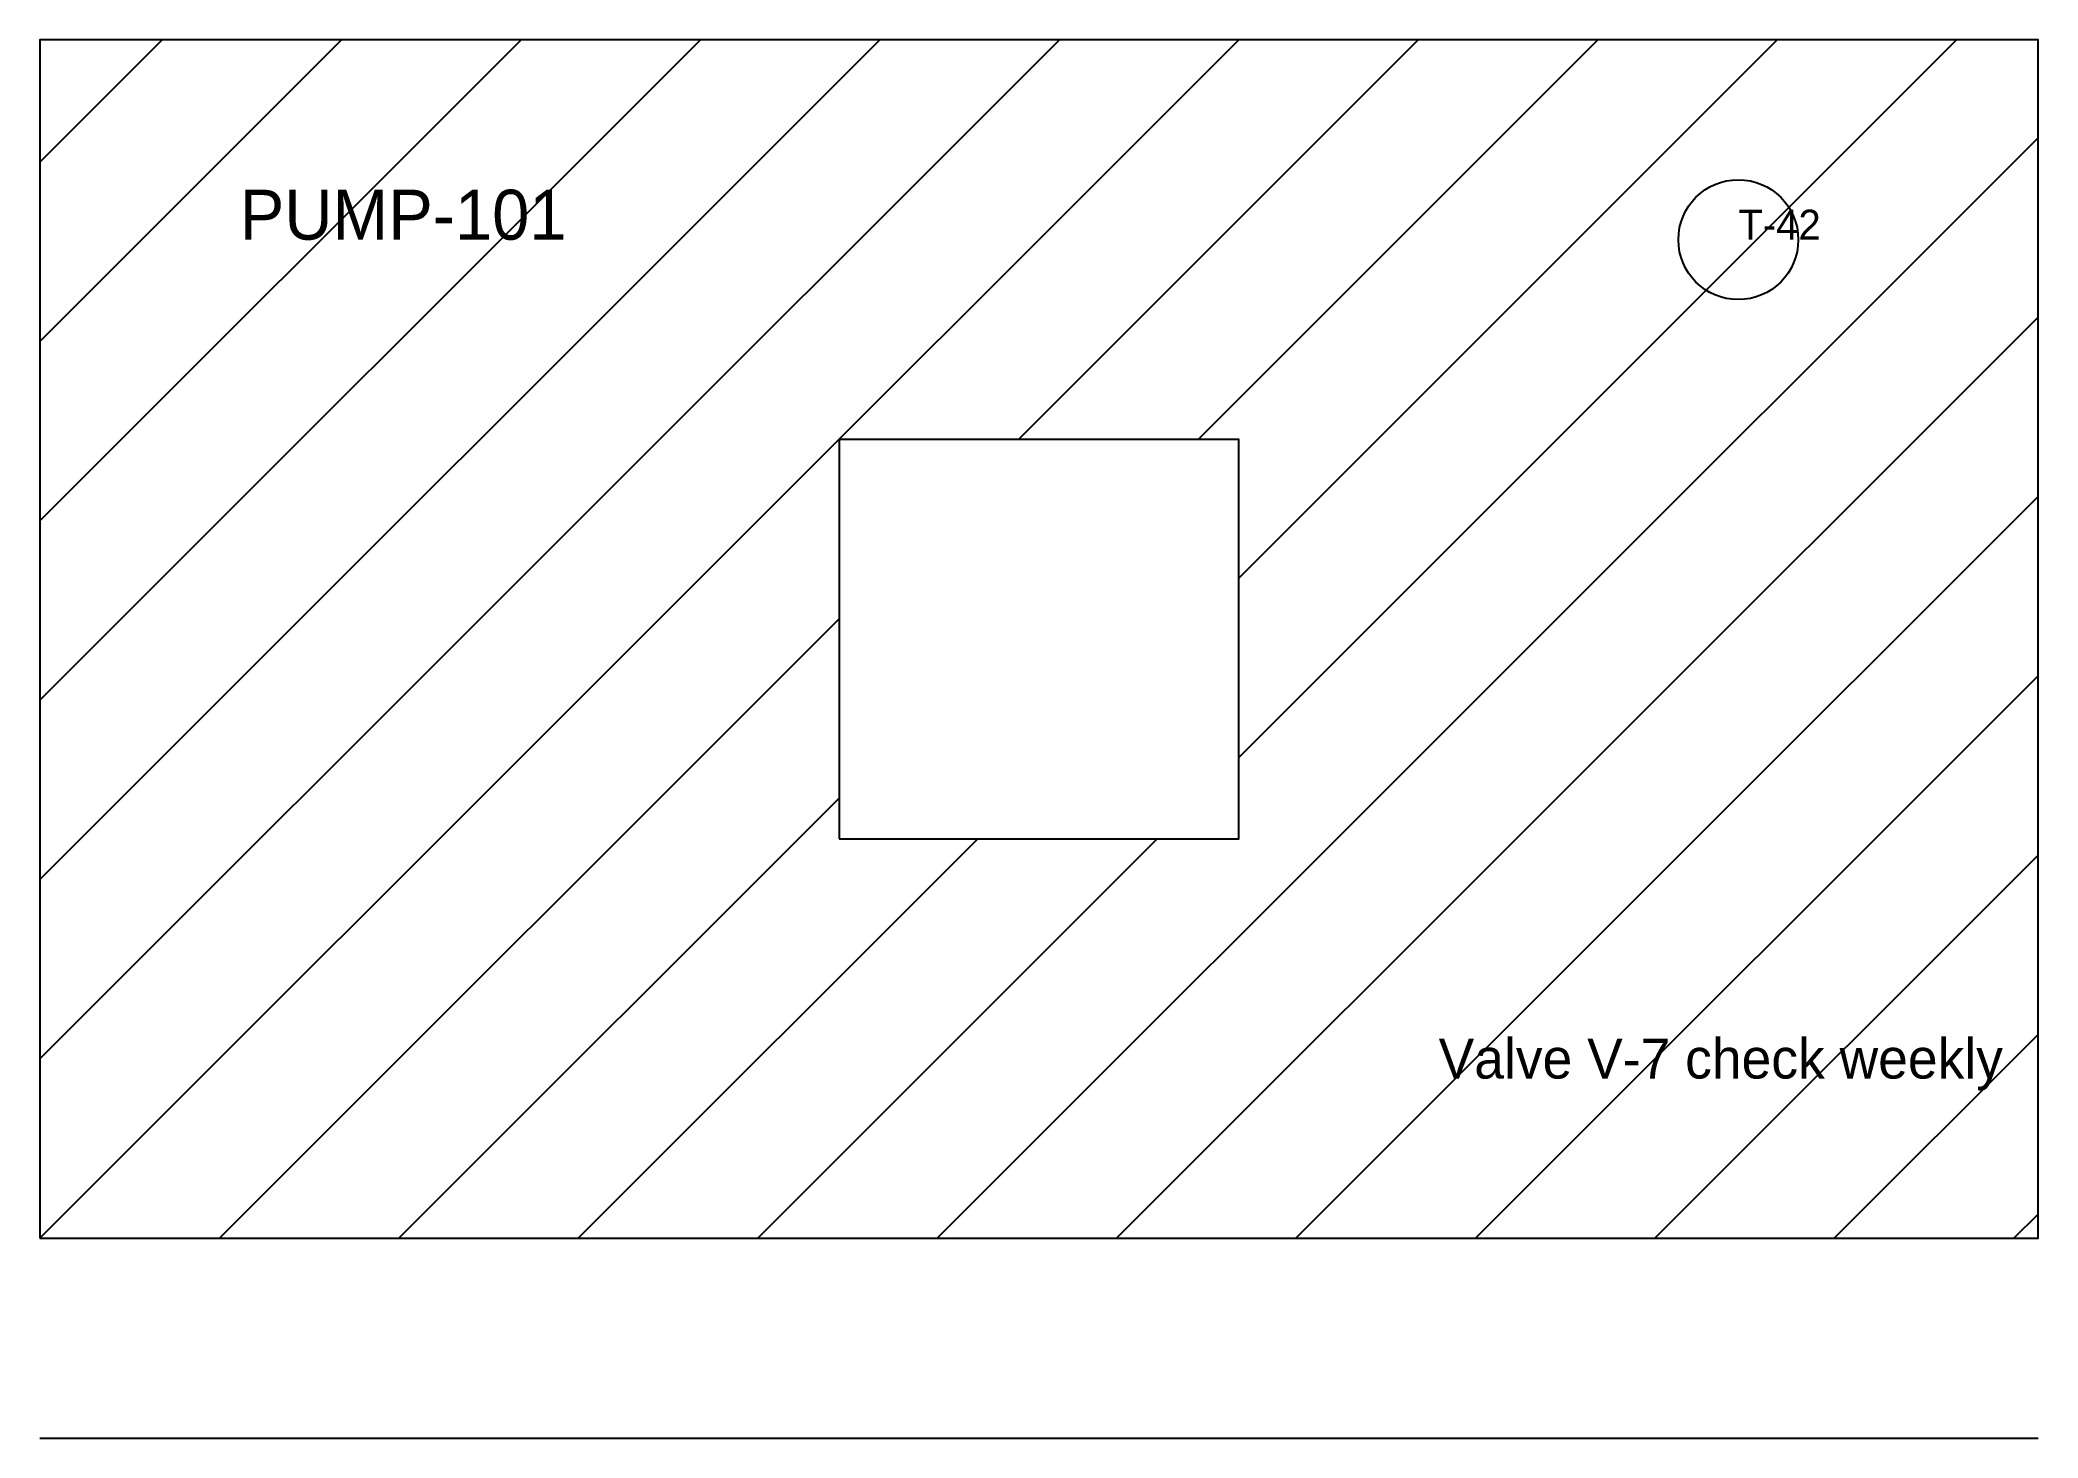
# Model space of a CAD drawing. Header units: millimetres. Extents: x 0 to 10000, y -1000 to 6000.
import ezdxf

# ---------------------------------------------------------------- set-up
doc = ezdxf.new("R2010")
doc.units = ezdxf.units.MM
for name, color, linetype in [('DIMS', 3, 'Continuous'), ('HATCH', 8, 'Continuous'), ('NOTES', 2, 'Continuous'), ('WALLS', 7, 'Continuous')]:
    doc.layers.add(name, color=color, linetype=linetype)

# ---------------------------------------------------------------- blocks, each defined once
blk = doc.blocks.new('TAG')
blk.add_circle((0, 0), 300)
blk.add_attdef('ID', (0, 0), '', height=150)

msp = doc.modelspace()

# ---------------------------------------------------------------- hatches: boundary and pattern name
at = {"layer": 'HATCH'}
h = msp.add_hatch(dxfattribs=at)
h.set_pattern_fill('ANSI31', scale=200)
h.paths.add_polyline_path([(0, 0), (10000, 0), (10000, 6000), (0, 6000)])
h.paths.add_polyline_path([(4000, 2000), (6000, 2000), (6000, 4000), (4000, 4000)], flags=16)

# ---------------------------------------------------------------- linework, layer by layer
at = {"layer": 'DIMS'}
msp.add_line((0, -1000), (10000, -1000), dxfattribs=at)
at = {"layer": 'WALLS'}
for points in [[(0, 0), (10000, 0), (10000, 6000), (0, 6000)], [(4000, 2000), (6000, 2000), (6000, 4000), (4000, 4000)]]:
    msp.add_lwpolyline(points, close=True, dxfattribs=at)

# ---------------------------------------------------------------- block references
msp.add_blockref('TAG', (8500, 5000)).add_auto_attribs({'ID': 'T-42'})

# ---------------------------------------------------------------- texts
at = {"layer": 'NOTES'}
msp.add_text('PUMP-101', height=250, dxfattribs=at).set_placement((1000, 5000))
at = {"layer": 'NOTES', "insert": (7000, 1000), "char_height": 200, "attachment_point": 1}
msp.add_mtext('Valve V-7 check weekly', dxfattribs=at)

doc.saveas('drawing.dxf')
